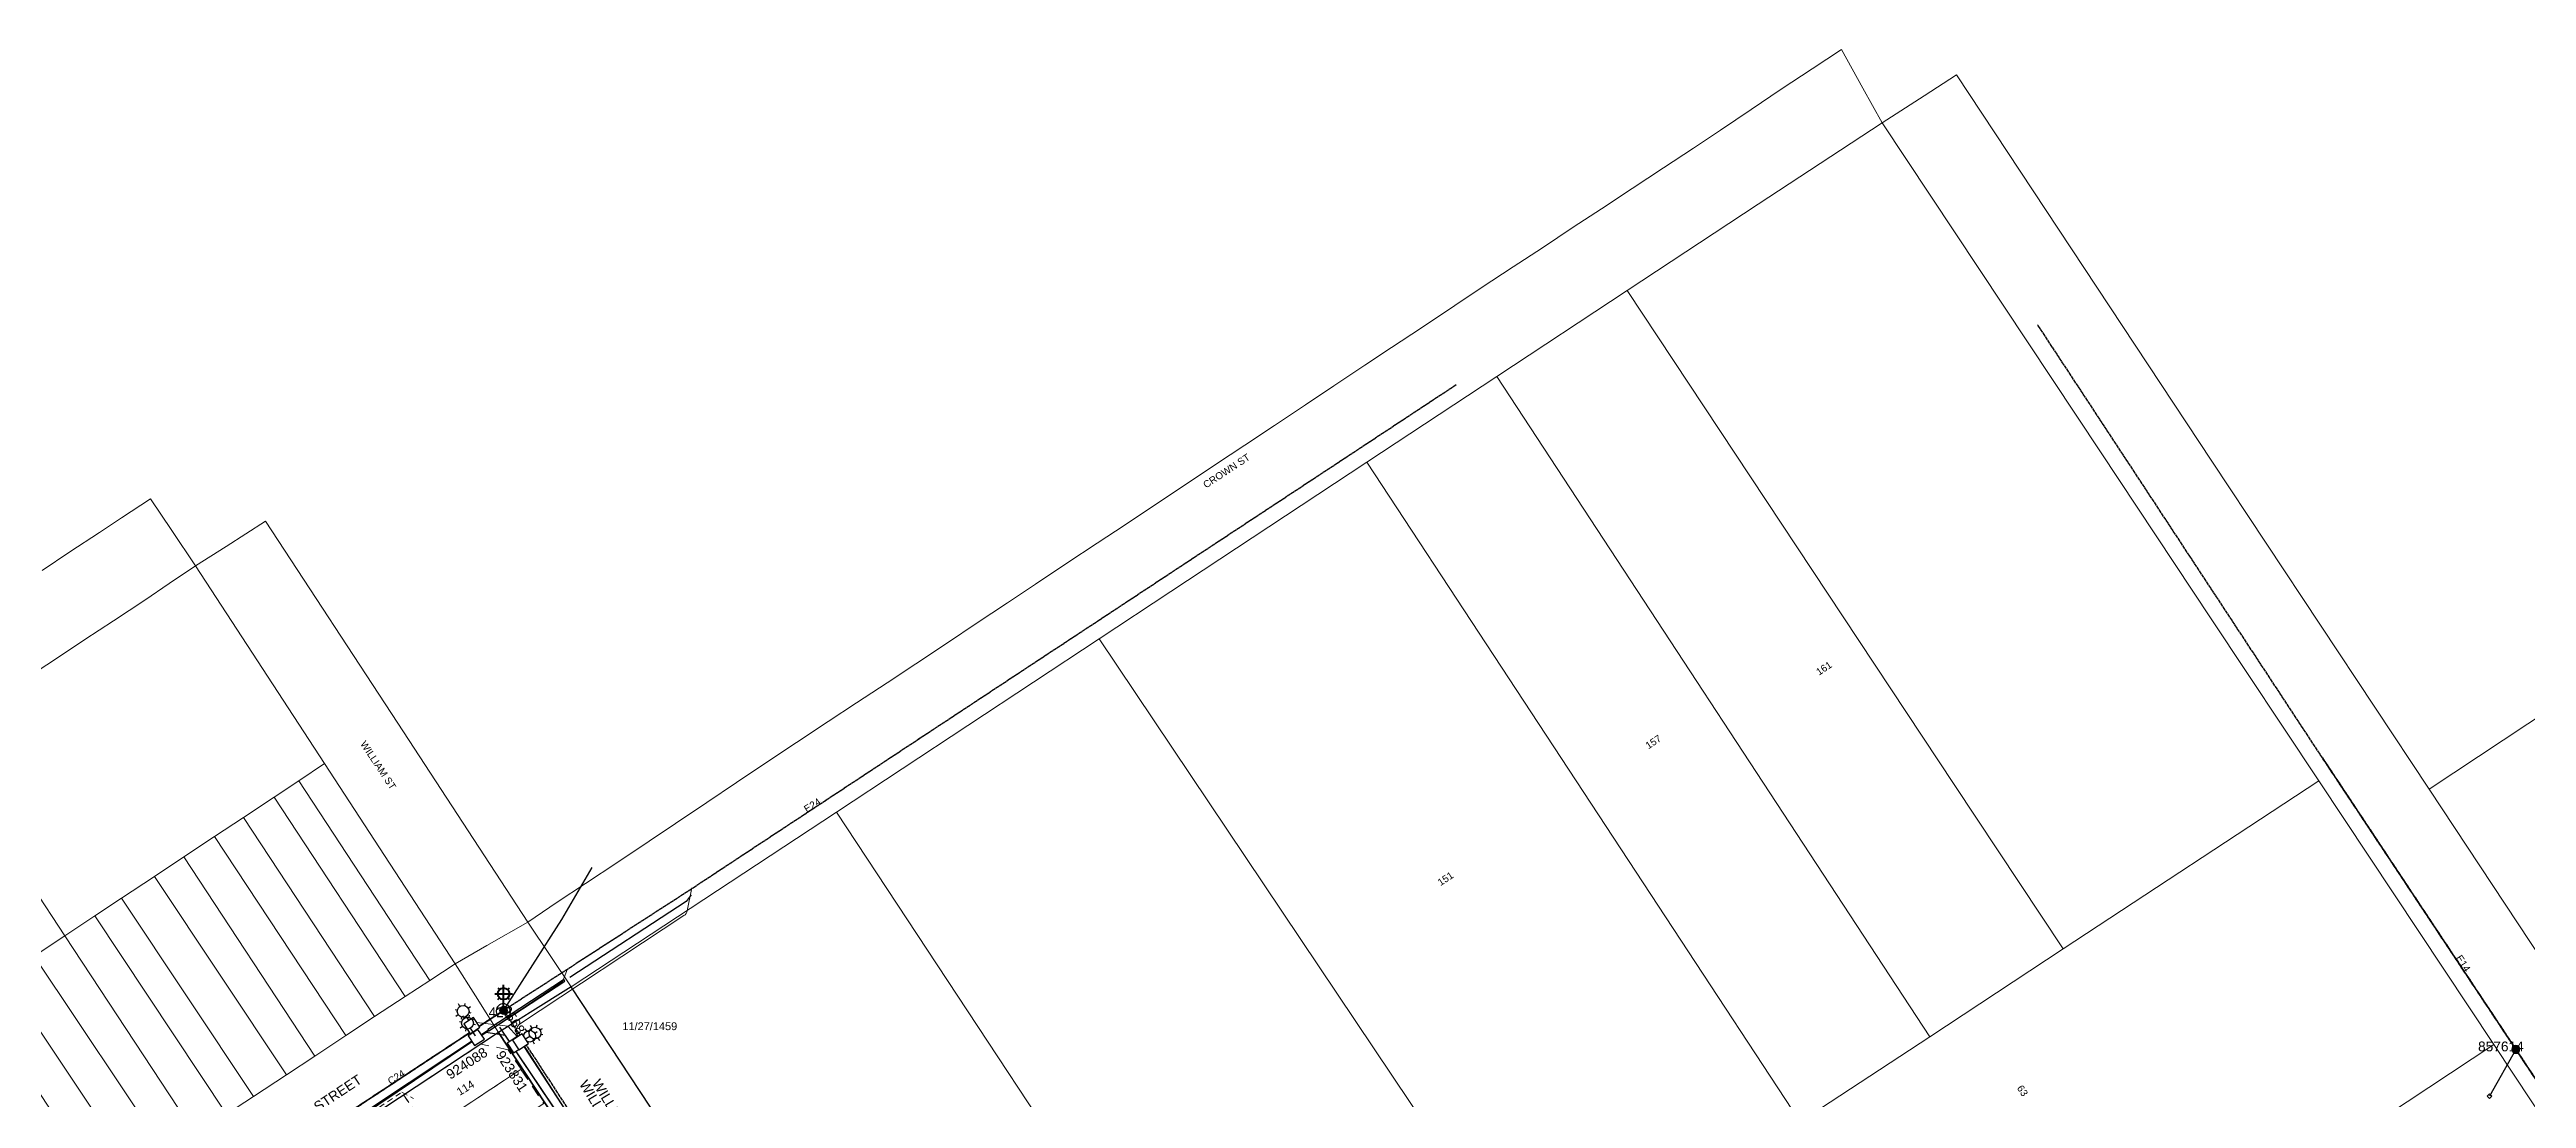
# Model space of a CAD drawing. Header units: metres. Extents: x 301970 to 303550, y 6271876 to 6273079.
# Drawn here: x 302391 to 303023, y 6272812 to 6273079 of the extents above; entities that cross this region are included whole.
import ezdxf
from ezdxf.enums import TextEntityAlignment as Align

# ---------------------------------------------------------------- set-up
doc = ezdxf.new("R2010")
doc.units = ezdxf.units.M
for name, pattern in [('Cable Exist OH', [1, 1, 0]), ('Dash', [5, 3, -2]), ('IECLdasha', [5, 3, -2])]:
    doc.linetypes.add(name, pattern=pattern)
for name, color, linetype in [('_User SL New', 7, 'Continuous'), ('_User_SL_SPonly', 7, 'Continuous'), ('Duct_SP_NEW', 7, 'Continuous'), ('Equip_SP_SL_EXT', 7, 'Continuous'), ('Mains_HV_EXT', 7, 'Continuous'), ('Mains_HV_NEW_U72', 7, 'Continuous'), ('Mains_LV_EXT', 7, 'Continuous'), ('Mains_LV_NEW_R6', 7, 'Continuous'), ('Mains_LV_NEW_T84', 7, 'Continuous'), ('Mains_SL_EXT', 7, 'Continuous'), ('Notes_LV_MISC', 7, 'Continuous'), ('Services_SP_EXT', 7, 'Continuous'), ('SupportsOH_SP_TR_HV_LV_SL_EXT', 7, 'Continuous'), ('Trench_SP_NEW', 7, 'Continuous')]:
    doc.layers.add(name, color=color, linetype=linetype)
doc.layers.add('Cadastre Developer_SP_NEW', color=7, linetype='Continuous', lineweight=5)
doc.layers.add('Cadastre Land Parcels_SP_EXT', color=7, linetype='Continuous', lineweight=5, transparency=0.7)
doc.layers.add('Cadastre Roads_SP_EXT', color=7, linetype='Continuous', lineweight=5, transparency=0.7)
doc.layers.add('Features_HIDE', color=1, linetype='Continuous', plot=False)
doc.styles.add('iecARIAL', font='arial.ttf', dxfattribs={"height": 2})
doc.styles.add('POLE_LABEL', font='arial.ttf')
doc.styles.add('RoadName', font='arial.ttf', dxfattribs={"height": 2.5})
doc.styles.add('SL_LABEL', font='arial.ttf')
doc.styles.get("Standard").update_dxf_attribs({"font": 'arial.ttf'})
doc.linetypes.add('Cable New UG', pattern='A,7,-0.25,["x",Standard,S=2,R=0,X=0.2,Y=-0.8],-2.1', length=9.35)
doc.linetypes.add('IE Trench HV', pattern='A,7,-0.2,["/",Standard,S=3,R=0,X=0.6,Y=-1.4],-2.5', length=9.7)
doc.linetypes.add('IECLROUO1', pattern='A,7,-0.7,[133,ltypeshp.shx,S=0.5,R=0,X=-0.3,Y=-0.1],-1.2', length=8.9)

# ---------------------------------------------------------------- blocks, each defined once
blk = doc.blocks.new('SL_LANTERN_EXT')
at = {"lineweight": 40}
for p, q in [((0, 1.97), (0, 6.47)), ((-2.25, 4.22), (2.25, 4.22)), ((-1.46, 5.68), (-1.06, 5.28)), ((-1.46, 2.76), (-1.06, 3.16)), ((0, 0), (0, 2.72)), ((1.46, 5.68), (1.06, 5.28)), ((1.46, 2.76), (1.06, 3.16))]:
    blk.add_line(p, q, dxfattribs=at)
blk.add_circle((0, 4.22), 1.5, dxfattribs=at)
at = {"style": 'iecARIAL', "flags": 8}
blk.add_attdef('ASSET_NUM', (1.5, 1.5), '', height=2.5, dxfattribs=at)
for tag, p, height, flags in [('OPERATING_VOLTAGE', (0.98, -1.65), 0.2, 9), ('ORIENTATION', (0.98, -1.85), 0.2, 9), ('OWNED_BY', (0.98, -2.05), 0.2, 9), ('STATE', (0.98, -2.25), 0.2, 9), ('CONSTRUCTED_VOLTAGE', (0.98, -0.65), 0.2, 9), ('CONTROL_TYPE', (0.98, -0.85), 0.2, 9), ('LANTERN_PURPOSE', (0.98, -1.05), 0.2, 9), ('LANTERN_TYPE', (0.98, -1.25), 0.2, 9), ('NO_PHASES', (0.98, -1.45), 0.2, 9), ('USAGE', (0.98, -2.45), 0.2, 9), ('CEXIST', (0.98, -2.65), 0.2, 9), ('CNEW', (0.98, -2.85), 0.2, 9), ('CNUMBER', (0.98, -3.05), 0.2, 9), ('CREMOVE', (0.98, -3.25), 0.2, 9), ('CREPLACE', (0.98, -3.45), 0.2, 9), ('LKINGHEIGHT', (0.98, -3.65), 0.2, 9), ('LBRACKET', (0.98, -3.85), 0.2, 9), ('LBRACKETVOCAB', (0.98, -4.05), 0.2, 9), ('LCATEGORY', (0.98, -4.25), 0.2, 9), ('LCHARGE1', (0.98, -4.45), 0.2, 9), ('LCHARGE1PERCENT', (0.98, -4.65), 0.2, 9), ('LCHARGE2', (0.98, -4.85), 0.2, 9), ('LCHARGE2PERCENT', (0.98, -5.05), 0.2, 9), ('LCHARGE3', (0.98, -5.25), 0.2, 9), ('LCHARGE3PERCENT', (0.98, -5.45), 0.2, 9), ('LEXIST', (0.98, -5.65), 0.2, 9), ('LLAMP', (0.98, -5.85), 0.2, 9), ('LLAMPVOCAB', (0.98, -6.05), 0.2, 9), ('LMAST', (0.98, -6.25), 0.2, 9), ('LMASTVOCAB', (0.98, -6.45), 0.2, 9), ('LNUMBER', (2.18, -3.25), 2.5, 8), ('STREETNAME', (0.98, -9.25), 0.2, 9), ('SUBURB', (0.98, -9.45), 0.2, 1), ('LNEW', (0.98, -6.65), 0.2, 9), ('LANTNUMBER', (0.98, -6.85), 0.2, 9), ('LOUTREACH', (0.98, -7.25), 0.2, 9), ('LOUTREACHVOCAB', (0.98, -7.45), 0.2, 9), ('LRATECODE', (0.98, -7.65), 0.2, 9), ('LREMOVE', (0.98, -7.85), 0.2, 9), ('LREPLACE', (0.98, -8.05), 0.2, 9), ('LTYPE', (0.98, -8.25), 0.2, 9), ('LTYPEVOCAB', (0.98, -8.45), 0.2, 9), ('LEGEND', (0.98, -8.65), 0.2, 9), ('LOCATION', (0.98, -8.85), 0.2, 9), ('NOTES', (0.98, -9.05), 0.2, 9)]:
    blk.add_attdef(tag, p, '', height=height, dxfattribs=dict(flags=flags))
blk = doc.blocks.new('CCP_EXT')
blk.add_wipeout([(0, 0.57), (0.57, 0), (0, -0.57), (-0.57, 0)])
blk.add_lwpolyline([(-0.57, 0), (0, 0.57), (0.57, 0), (0, -0.57), (-0.57, 0)])
at = {"flags": 1}
blk.add_attdef('Z', (0, 0), '', height=0.2, dxfattribs=at)
at = {"flags": 9}
for tag, p in [('CCP_TYPE', (0, 0)), ('CONSTRUCTED_VOLTAGE', (0, -0.2)), ('OPERATING_VOLTAGE', (0, -0.6)), ('ORIENTATION', (0, -0.8)), ('OWNED_BY', (0, -1)), ('STATE', (0, -1.8)), ('NO_PHASES', (0, -0.4)), ('USAGE', (0, -1.2)), ('LEGEND', (0, -1.4)), ('LIFE_SUPPORT', (0, -1.6)), ('NOTES', (0, -2))]:
    blk.add_attdef(tag, text='', height=0.2, dxfattribs=at).set_placement(p, align=Align.MIDDLE_LEFT)
blk = doc.blocks.new('POLE_EXT')
blk.add_hatch(color=256).paths.add_polyline_path([(-1, 0, 1), (1, 0, 1)])
blk.add_lwpolyline([(-1, 0, 1), (1, 0, 1)], format="xyb", close=True)
for tag, height, flags, p in [('pNumber', 2.5, 8, (-17.84, 2.07)), ('OWNED_BY', 0.2, 9, (1.35, -0.4)), ('SPECIAL_USE', 0.2, 9, (1.35, -0.8)), ('STATE', 0.2, 9, (1.35, -1)), ('cLV', 0.2, 9, (1.35, -1.4)), ('hDepth', 0.2, 9, (1.35, -1.6)), ('hDia', 0.2, 9, (1.35, -1.8)), ('cHV', 0.2, 9, (1.35, -2)), ('cLinedev', 0.2, 9, (1.35, -3.4)), ('pExisting', 0.2, 9, (1.35, -3.8)), ('pFooting', 0.2, 9, (1.35, -4.4)), ('pNew', 0.2, 9, (1.35, -4.6)), ('pRelocate', 0.2, 9, (1.35, -5)), ('pRemove', 0.2, 9, (1.35, -5.2)), ('pReplace', 0.2, 9, (1.35, -5.4)), ('pStay', 0.2, 9, (1.35, -5.6)), ('pType', 0.2, 9, (1.35, -5.8)), ('cspan', 0.2, 9, (1.35, -6)), ('STREETNAME', 0.2, 9, (1.35, -6.2)), ('SUBURB', 0.2, 9, (1.35, -6.4)), ('PARENT', 0.2, 9, (1.35, -0.6)), ('USAGE', 0.2, 9, (1.35, -1.2)), ('LBRACKET', 0.2, 9, (1.35, -2.2)), ('LExisting', 0.2, 9, (1.35, -2.4)), ('LANTNUMBER', 0.2, 9, (1.35, -2.6)), ('LOther', 0.2, 9, (1.35, -2.8)), ('LRemove', 0.2, 9, (1.35, -3)), ('LEGEND', 0.2, 9, (1.35, -3.2)), ('LOCATION', 0.2, 9, (1.35, -3.6)), ('PFNUMBER', 0.2, 9, (1.35, -4)), ('NEWPFNUMBER', 0.2, 9, (1.35, -4.2)), ('OPERATED_BY', 0.2, 9, (1.36, -7.01)), ('NOTES', 0.2, 9, (1.35, -6.6)), ('MAINTAINED_BY', 0.2, 9, (1.36, -6.81))]:
    blk.add_attdef(tag, text='', height=height, dxfattribs=dict(flags=flags)).set_placement(p, align=Align.MIDDLE_LEFT)
at = {"style": 'POLE_LABEL'}
for tag, height, flags, p in [('STRUCTURE_PLANT_NUMBER', 0.2, 9, (1.35, 0.03)), ('ASSET_NUM', 2.5, 8, (2, 2)), ('STREET_CODE', 0.2, 9, (1.35, -0.2))]:
    blk.add_attdef(tag, text='', height=height, dxfattribs=dict(at, flags=flags)).set_placement(p, align=Align.MIDDLE_LEFT)
at = {"flags": 1}
blk.add_attdef('Z', (1.35, -7.33), '', height=0.2, dxfattribs=at)
blk = doc.blocks.new('*U133')
for p, q in [((0, 0), (-1.27, -1.91)), ((0, 0), (0, 0)), ((-4.12, -3.57), (-3.57, -3.46)), ((-3.35, -2.33), (-3.97, -1.91)), ((-2.93, -4.41), (-3.34, -5.03)), ((-2.5, -1.14), (-2.39, -1.69)), ((-1.69, -5.18), (-1.8, -4.63)), ((-0.22, -4.4), (-0.85, -3.99)), ((-0.07, -2.75), (-0.63, -2.86))]:
    blk.add_line(p, q)
blk.add_circle((-2.1, -3.16), 1.5)
for tag, p, flags in [('Z', (0, 0), 1), ('OPERATED_BY', (0, -9.61), 9)]:
    blk.add_attdef(tag, p, '', height=0.2, dxfattribs=dict(flags=flags))
at = {"style": 'SL_LABEL'}
for tag, height, flags, p in [('ASSET_NUM', 2.5, 8, (2, 2)), ('STREET_CODE', 0.2, 9, (0, -0.2))]:
    blk.add_attdef(tag, text='', height=height, dxfattribs=dict(at, flags=flags)).set_placement(p, align=Align.MIDDLE_LEFT)
for tag, height, flags, p in [('CONSTRUCTED_VOLTAGE', 0.2, 9, (0, -0.4)), ('CONTROL_TYPE', 0.2, 9, (0, -0.6)), ('OPERATING_VOLTAGE', 0.2, 9, (0, -1.4)), ('ORIENTATION', 0.2, 9, (0, -1.6)), ('OWNED_BY', 0.2, 9, (0, -1.8)), ('STATE', 0.2, 9, (0, -2)), ('CEXIST', 0.2, 9, (0, -2.4)), ('CNEW', 0.2, 9, (0, -2.6)), ('CNUMBER', 0.2, 9, (0, -2.8)), ('CREMOVE', 0.2, 9, (0, -3)), ('CREPLACE', 0.2, 9, (0, -3.2)), ('LANTERN_PURPOSE', 0.2, 9, (0, -0.8)), ('LANTERN_TYPE', 0.2, 9, (0, -1)), ('NO_PHASES', 0.2, 9, (0, -1.2)), ('USAGE', 0.2, 9, (0, -2.2)), ('LKINGHEIGHT', 0.2, 9, (0, -3.4)), ('LBRACKET', 0.2, 9, (0, -3.6)), ('LBRACKETVOCAB', 0.2, 9, (0, -3.8)), ('LCATEGORY', 0.2, 9, (0, -4)), ('LCHARGE1', 0.2, 9, (0, -4.2)), ('LCHARGE1PERCENT', 0.2, 9, (0, -4.4)), ('LCHARGE2', 0.2, 9, (0, -4.6)), ('LCHARGE2PERCENT', 0.2, 9, (0, -4.8)), ('LCHARGE3', 0.2, 9, (0, -5)), ('LCHARGE3PERCENT', 0.2, 9, (0, -5.2)), ('LEXIST', 0.2, 9, (0, -5.4)), ('LLAMP', 0.2, 9, (0, -5.6)), ('LLAMPVOCAB', 0.2, 9, (0, -5.8)), ('LMAST', 0.2, 9, (0, -6)), ('LMASTVOCAB', 0.2, 9, (0, -6.2)), ('LNEW', 0.2, 9, (0, -6.4)), ('LNUMBER', 2.5, 8, (1.2, -2.8)), ('SUBURB', 0.2, 9, (0, -8.6)), ('STREETNAME', 0.2, 9, (0, -8.8)), ('LANTNUMBER', 0.2, 9, (0, -6.6)), ('LOUTREACH', 0.2, 9, (0, -7)), ('LOUTREACHVOCAB', 0.2, 9, (0, -7.2)), ('LRATECODE', 0.2, 9, (0, -7.4)), ('LREMOVE', 0.2, 9, (0, -7.6)), ('LREPLACE', 0.2, 9, (0, -7.8)), ('LTYPE', 0.2, 9, (0, -8)), ('LTYPEVOCAB', 0.2, 9, (0, -8.2)), ('LEGEND', 0.2, 9, (0, -8.4)), ('LOCATION', 0.2, 9, (0, -9)), ('NOTES', 0.2, 9, (0, -9.2)), ('MAINTAINED_BY', 0.2, 9, (0, -9.86))]:
    blk.add_attdef(tag, text='', height=height, dxfattribs=dict(flags=flags)).set_placement(p, align=Align.MIDDLE_LEFT)
blk = doc.blocks.new('COLUMN_NEW')
blk.add_wipeout([(-1.485, -1.485), (1.485, -1.485), (1.485, 1.485), (-1.485, 1.485)])
at = {"lineweight": -3}
blk.add_lwpolyline([(-1.485, -1.485), (1.485, -1.485), (1.485, 1.485), (-1.485, 1.485)], close=True, dxfattribs=at)
at = {"style": 'POLE_LABEL', "flags": 9}
blk.add_attdef('STRUCTURE_PLANT_NUMBER', text='', height=0.2, dxfattribs=at).set_placement((1.5, 0.242), align=Align.MIDDLE_LEFT)
for tag, height, flags, p in [('STREET_CODE', 0.2, 9, (1.5, 0)), ('ASSET_NUM', 2.5, 8, (2, 2)), ('Z', 0.2, 1, (1.5, -2.8)), ('OWNED_BY', 0.2, 9, (1.5, -0.4)), ('OPERATED_BY', 0.2, 9, (1.5, -0.6)), ('STATE', 0.2, 9, (1.5, -1)), ('SUBURB', 0.2, 9, (1.5, -1.8)), ('STREETNAME', 0.2, 9, (1.5, -2)), ('COLUMN_TYPE', 0.2, 9, (1.5, -0.2)), ('USAGE', 0.2, 9, (1.5, -1.2)), ('MAINTAINED_BY', 0.2, 9, (1.5, -0.8)), ('LEGEND', 0.2, 9, (1.5, -1.4)), ('PARENT', 0.2, 9, (1.5, -1.6)), ('LOCATION', 0.2, 9, (1.5, -2.2)), ('NOTES', 0.2, 9, (1.5, -2.4)), ('LABEL_ALIGNMENT', 0.2, 9, (1.5, -2.6))]:
    blk.add_attdef(tag, text='', height=height, dxfattribs=dict(flags=flags)).set_placement(p, align=Align.MIDDLE_LEFT)

msp = doc.modelspace()

# ---------------------------------------------------------------- linework, layer by layer
at = {"layer": 'Cadastre Developer_SP_NEW', "linetype": 'IECLdasha', "flags": 128}
for points in [[(302507.94, 6272824.27), (302501, 6272825.69), (302481.3, 6272812.69), (302487.37, 6272803.49), (302511.24, 6272819.29), (302507.94, 6272824.27)], [(302511.22, 6272819.28), (302487.37, 6272803.49), (302493.11, 6272794.78), (302517.01, 6272810.53), (302511.22, 6272819.28)], [(302483.97, 6272782.37), (302469.19, 6272804.7), (302481.3, 6272812.69), (302496.05, 6272790.34), (302483.97, 6272782.37)]]:
    msp.add_lwpolyline(points, dxfattribs=at)
at = {"layer": 'Cadastre Land Parcels_SP_EXT', "linetype": 'Continuous'}
for points in [[(302848.37, 6272934.68), (302793.32, 6273017.92), (302760.05, 6272995.97), (302870.46, 6272827.59), (302904.44, 6272849.96), (302876.65, 6272891.91), (302848.37, 6272934.68)], [(303088.32, 6272831.37), (303219.72, 6272918.42), (303220.38, 6272918.86), (303184.38, 6272973.38), (303165.56, 6273001.88), (303151.25, 6272992.39), (303123.22, 6272973.82), (303086.13, 6272949.25), (302997.78, 6272890.7), (303052.62, 6272807.71), (303088.32, 6272831.37)], [(302837.41, 6272805.84), (302870.46, 6272827.59), (302760.05, 6272995.97), (302726.92, 6272974.13), (302837.41, 6272805.84)], [(302803.64, 6272783.66), (302837.41, 6272805.84), (302726.92, 6272974.13), (302676.94, 6272941.15), (302658.67, 6272929.1), (302770.67, 6272762.01), (302803.64, 6272783.66)], [(302702.29, 6272717.13), (302770.67, 6272762.01), (302658.67, 6272929.1), (302591.64, 6272884.88), (302681.73, 6272748.3), (302702.29, 6272717.13)], [(302394.89, 6272853.29), (302361.81, 6272903.62), (302353.57, 6272898.19), (302387.06, 6272848.09), (302394.89, 6272853.29)], [(302494.41, 6272846.2), (302461.15, 6272897.26), (302454.53, 6272892.87), (302487.98, 6272841.93), (302494.41, 6272846.2)], [(302481.66, 6272837.83), (302448.28, 6272888.72), (302440.42, 6272883.51), (302473.88, 6272832.74), (302481.66, 6272837.83)], [(302487.98, 6272841.93), (302454.53, 6272892.87), (302448.28, 6272888.72), (302481.66, 6272837.83), (302487.98, 6272841.93)], [(303014.27, 6272825.61), (302969.65, 6272892.83), (302904.44, 6272849.96), (302870.46, 6272827.59), (302837.41, 6272805.84), (302803.64, 6272783.66), (302848.33, 6272715.77), (303014.27, 6272825.61)], [(302473.88, 6272832.74), (302440.42, 6272883.51), (302433.1, 6272878.64), (302466.58, 6272827.86), (302473.88, 6272832.74)], [(302634.52, 6272672.64), (302702.29, 6272717.13), (302681.73, 6272748.3), (302591.64, 6272884.88), (302524.04, 6272840.33), (302634.52, 6272672.64)], [(302466.58, 6272827.86), (302433.1, 6272878.64), (302425.24, 6272873.43), (302458.62, 6272822.58), (302466.58, 6272827.86)], [(302451.39, 6272817.83), (302417.74, 6272868.45), (302409.37, 6272862.9), (302442.99, 6272812.3), (302451.39, 6272817.83)], [(302458.62, 6272822.58), (302425.24, 6272873.43), (302417.74, 6272868.45), (302451.39, 6272817.83), (302458.62, 6272822.58)], [(302442.99, 6272812.3), (302409.37, 6272862.9), (302402.58, 6272858.39), (302436.16, 6272807.78), (302442.99, 6272812.3)], [(302436.16, 6272807.78), (302402.58, 6272858.39), (302394.89, 6272853.29), (302428.26, 6272802.53), (302436.16, 6272807.78)], [(302428.26, 6272802.53), (302394.89, 6272853.29), (302387.06, 6272848.09), (302420.83, 6272797.59), (302428.26, 6272802.53)], [(302420.83, 6272797.59), (302387.06, 6272848.09), (302379.32, 6272842.95), (302412.98, 6272792.36), (302420.83, 6272797.59)], [(302412.98, 6272792.36), (302379.32, 6272842.95), (302372.04, 6272838.12), (302405.45, 6272787.35), (302412.98, 6272792.36)], [(303058.45, 6272759), (303014.27, 6272825.61), (302848.33, 6272715.77), (302892.22, 6272649.11), (303058.45, 6272759)]]:
    msp.add_lwpolyline(points, close=True, dxfattribs=at)
at = {"layer": 'Cadastre Roads_SP_EXT', "linetype": 'Continuous'}
for points in [[(302858.3, 6273060.75), (302853.43, 6273069.54), (302847.97, 6273079.41), (302840.5, 6273074.49), (302832.61, 6273069.28), (302824.95, 6273064.12), (302817.06, 6273058.85), (302810.18, 6273054.28), (302802.53, 6273049.25), (302794.57, 6273043.97), (302786.71, 6273038.8), (302779.56, 6273034.09), (302771.67, 6273028.84), (302764.26, 6273023.95), (302756.1, 6273018.61), (302749.36, 6273014.15), (302740.82, 6273008.41), (302733.19, 6273003.38), (302726.43, 6272998.89), (302718.49, 6272993.61), (302711.27, 6272988.81), (302703.4, 6272983.53), (302695.79, 6272978.47), (302688.36, 6272973.54), (302680.34, 6272968.19), (302672.79, 6272963.15), (302665.26, 6272958.15), (302658.12, 6272953.44), (302650.4, 6272948.34), (302642.44, 6272943.06), (302635.24, 6272938.27), (302627.29, 6272932.97), (302620.24, 6272928.24), (302611.91, 6272922.72), (302604.6, 6272917.89), (302596.76, 6272912.73), (302589.58, 6272907.98), (302581.48, 6272902.6), (302573.62, 6272897.41), (302566.14, 6272892.39), (302558.63, 6272887.35), (302550.63, 6272881.97), (302543.87, 6272877.44), (302535.91, 6272872.13), (302527.7, 6272866.63), (302520.48, 6272861.87), (302512.96, 6272856.83), (302518.84, 6272848.08), (302524.04, 6272840.33), (302591.64, 6272884.88), (302658.67, 6272929.1), (302676.94, 6272941.15), (302726.92, 6272974.13), (302760.05, 6272995.97), (302793.32, 6273017.92), (302826.72, 6273039.94), (302858.3, 6273060.75)], [(302479.78, 6272907.59), (302446.06, 6272959.12), (302436.01, 6272952.67), (302428.25, 6272947.69), (302461.15, 6272897.26), (302494.41, 6272846.2), (302502.47, 6272850.82), (302512.96, 6272856.83), (302479.78, 6272907.59)]]:
    msp.add_lwpolyline(points, close=True, dxfattribs=at)
for points in [[(302384.42, 6272918.58), (302392.22, 6272923.73), (302399.98, 6272928.87), (302407.33, 6272933.7), (302415.3, 6272938.98), (302421.51, 6272943.17), (302428.25, 6272947.69), (302428.25, 6272947.69), (302422.16, 6272956.74), (302416.74, 6272964.8), (302409.34, 6272959.93), (302403.77, 6272956.2), (302396.18, 6272951.25), (302389.14, 6272946.52)], [(302353.23, 6272728.13), (302404.23, 6272761.83), (302454.98, 6272795.31), (302505.52, 6272828.68), (302499.63, 6272837.97), (302494.41, 6272846.2), (302487.98, 6272841.93), (302481.66, 6272837.83), (302473.88, 6272832.74), (302466.58, 6272827.86), (302458.62, 6272822.58), (302451.39, 6272817.83), (302442.99, 6272812.3), (302436.16, 6272807.78), (302428.26, 6272802.53), (302420.83, 6272797.59), (302412.98, 6272792.36), (302405.45, 6272787.35), (302398.26, 6272782.61), (302390.42, 6272777.45)]]:
    msp.add_lwpolyline(points, dxfattribs=at)
at = {"layer": 'Duct_SP_NEW'}
for p, q in [((302502.75, 6272829.53), (302522.08, 6272842.18)), ((302503.04, 6272829.1), (302522.37, 6272841.74)), ((302522.08, 6272842.18), (302522.22, 6272841.96)), ((302522.37, 6272841.74), (302522.22, 6272841.96)), ((302502.75, 6272829.53), (302502.89, 6272829.32)), ((302503.04, 6272829.1), (302502.89, 6272829.32))]:
    msp.add_line(p, q, dxfattribs=at)
at = {"layer": 'Features_HIDE', "linetype": 'Continuous'}
for points in [[(302634.52, 6272672.64), (302524.04, 6272840.33), (302513.56, 6272833.74), (302505.52, 6272828.68), (302616.26, 6272660.46), (302650.04, 6272609.08), (302683.55, 6272558.16), (302716.95, 6272507.45), (302751.13, 6272455.51), (302784.25, 6272405.24), (302808.33, 6272368.74), (302818.03, 6272354.04), (302826.11, 6272359.19), (302836.58, 6272365.86), (302833.73, 6272370.19), (302812.26, 6272402.83), (302767.29, 6272471.09), (302723.48, 6272537.57), (302679.66, 6272604.11), (302634.52, 6272672.64)], [(302616.26, 6272660.46), (302505.52, 6272828.68), (302454.98, 6272795.31), (302563.91, 6272625.9), (302616.26, 6272660.46)]]:
    msp.add_lwpolyline(points, close=True, dxfattribs=at)
at = {"layer": 'Mains_HV_EXT', "linetype": 'Cable Exist OH'}
msp.add_lwpolyline([(302266.57, 6272675.91), (302506.77, 6272834.31), (302555.1, 6272865.6), (302749.69, 6272993.92)], dxfattribs=at)
at = {"layer": 'Mains_HV_NEW_U72', "linetype": 'Cable New UG', "lineweight": 0, "flags": 128}
msp.add_lwpolyline([(302367.18, 6272687.65), (302374.25, 6272677.02), (302531.17, 6272780.42, 0.199362), (302532.03, 6272781.69), (302533.8, 6272790.35, 0.195448), (302533.52, 6272791.83), (302510.29, 6272828, -0.410235), (302510.87, 6272830.75), (302552.76, 6272858.46, 0.199217), (302553.61, 6272859.73), (302554.79, 6272865.54)], format="xyb", dxfattribs=at)
msp.add_lwpolyline([(302296.99, 6272695.67), (302301.83, 6272695.5), (302521.77, 6272841.56), (302523.11, 6272844.89)], dxfattribs=at)
at = {"layer": 'Mains_LV_EXT', "linetype": 'Cable Exist OH'}
for points in [[(302970.58, 6272898.73), (303019.93, 6272824.34)], [(302506.77, 6272834.31), (302555.1, 6272865.6)], [(302506.77, 6272834.31), (302446.3, 6272794.38)], [(302506.77, 6272834.31), (302538.93, 6272785.01)], [(303019.93, 6272824.34), (303062.41, 6272760.28)]]:
    msp.add_lwpolyline(points, dxfattribs=at)
at = {"layer": 'Mains_LV_EXT', "linetype": 'Continuous'}
msp.add_lwpolyline([(302507.89, 6272832.66, 2.155181), (302505.11, 6272833.22)], format="xyb", dxfattribs=at)
at = {"layer": 'Mains_LV_NEW_R6', "linetype": 'IECLROUO1', "lineweight": 0, "ltscale": 0.5, "flags": 128}
msp.add_lwpolyline([(302499.94, 6272831.23), (302507.85, 6272830.27), (302510.3, 6272827.55)], dxfattribs=at)
at = {"layer": 'Mains_LV_NEW_T84', "linetype": 'Cable New UG', "ltscale": 0.5, "flags": 128}
msp.add_lwpolyline([(302522.65, 6272804.99), (302507.24, 6272827.89), (302502.27, 6272828.62), (302470.54, 6272807.32)], dxfattribs=at)
at = {"layer": 'Mains_SL_EXT', "linetype": 'Cable Exist OH'}
for points in [[(302506.77, 6272834.31), (302555.1, 6272865.6), (302613.73, 6272904.26)], [(302376.24, 6272748.14), (302446.3, 6272794.38), (302506.77, 6272834.31)]]:
    msp.add_lwpolyline(points, dxfattribs=at)
at = {"layer": 'Services_SP_EXT'}
msp.add_lwpolyline([(302529.24, 6272870.71), (302521.58, 6272857.48), (302506.77, 6272834.31)], dxfattribs=at)
at = {"layer": 'Trench_SP_NEW', "linetype": 'IE Trench HV', "ltscale": 0.5, "flags": 128}
for points in [[(302554.64, 6272863.8), (302553.33, 6272862.06), (302523.65, 6272842.7)], [(302309.58, 6272700.85), (302311.64, 6272702.4), (302502.89, 6272829.32), (302502.89, 6272829.32)], [(302533.7, 6272788.42), (302505.82, 6272830)]]:
    msp.add_lwpolyline(points, dxfattribs=at)
at = {"layer": 'Trench_SP_NEW', "color": 170, "linetype": 'Dash', "lineweight": 9, "ltscale": 0.5}
msp.add_lwpolyline([(302458.57, 6272795.62), (302458.39, 6272798.43), (302468.83, 6272805.5), (302480.84, 6272813.41), (302483.8, 6272811.81)], dxfattribs=at)

# ---------------------------------------------------------------- block references
at = {"layer": '_User SL New', "linetype": 'IE Trench HV', "rotation": 246.016282023587}
msp.add_blockref('*U133', (302498.5, 6272830.85), dxfattribs=at)
at = {"layer": '_User_SL_SPonly', "linetype": 'IE Trench HV', "rotation": 155.4789977536359}
msp.add_blockref('*U133', (302510.21, 6272825.71), dxfattribs=at)
at = {"layer": 'Equip_SP_SL_EXT'}
ref = msp.add_blockref('SL_LANTERN_EXT', (302506.77, 6272834.31), dxfattribs=at)
ref.add_attrib('ASSET_NUM', '9568', dxfattribs={"layer": '0', "height": 2.5, "rotation": 302.38472, "style": 'iecARIAL'}).set_placement((302508.27, 6272835.81), align=Align.TOP_LEFT)
at = {"layer": 'SupportsOH_SP_TR_HV_LV_SL_EXT'}
ref = msp.add_blockref('POLE_EXT', (302506.77, 6272834.31), dxfattribs=at)
ref.add_attrib('ASSET_NUM', '428', dxfattribs={"layer": '0', "height": 2.5, "style": 'POLE_LABEL'}).set_placement((302508.77, 6272835.06), align=Align.TOP_RIGHT)
ref = msp.add_blockref('POLE_EXT', (303019.93, 6272824.34), dxfattribs=at)
ref.add_attrib('ASSET_NUM', '857614', dxfattribs={"layer": '0', "height": 2.5, "rotation": 359.96868, "style": 'POLE_LABEL'}).set_placement((303021.93, 6272825.09), align=Align.MIDDLE_RIGHT)

# ---------------------------------------------------------------- texts
at = {"layer": 'Cadastre Developer_SP_NEW', "color": 1}
msp.add_text('11/27/1459', height=2, dxfattribs=at).set_placement((302544.06, 6272829.26), align=Align.CENTER)
at = {"layer": 'Cadastre Developer_SP_NEW'}
msp.add_text('114', height=2, rotation=31.49734, dxfattribs=at).set_placement((302497.57, 6272813.68), align=Align.CENTER)
at = {"layer": 'Cadastre Land Parcels_SP_EXT'}
for s, rotation, p in [('161', 33.43338, (302842.22, 6272919.67)), ('157', 33.43346, (302798.71, 6272900.88)), ('151', 33.43339, (302745.71, 6272865.98)), ('63', 303.44049, (302892.6, 6272814.47))]:
    msp.add_text(s, height=1.8, rotation=rotation, dxfattribs=at).set_placement(p)
at = {"layer": 'Cadastre Roads_SP_EXT'}
for s, rotation, p in [('CROWN ST', 33.43281, (302685.91, 6272967.4)), ('WILLIAM ST', 303.49108, (302470.14, 6272902.27))]:
    msp.add_text(s, height=1.8, rotation=rotation, dxfattribs=at).set_placement(p)
at = {"layer": 'Mains_LV_EXT'}
for s, rotation, p in [('E24', 32.33731, (302584.08, 6272884.69)), ('E14', 302.30809, (303004.55, 6272847.71)), ('C24', 32.38623, (302477.95, 6272815.28))]:
    msp.add_text(s, height=1.8, rotation=rotation, dxfattribs=at).set_placement(p)
at = {"layer": 'Notes_LV_MISC', "lineweight": 0, "style": 'RoadName'}
for s, rotation, p in [('CROWN               STREET', 33.65847, (302452.77, 6272805.4)), ('WILLIAM                                                       ST', 301.01272, (302545.63, 6272785.25)), ('WILLIAM                                                       ST', 301.01272, (302548.93, 6272785.48))]:
    msp.add_text(s, height=2.5, rotation=rotation, dxfattribs=at).set_placement(p, align=Align.MIDDLE_CENTER)

# ---------------------------------------------------------------- next in the draw order: block references
at = {"layer": '_User SL New', "rotation": 33.65531166863003}
msp.add_blockref('COLUMN_NEW', (302498.7, 6272830.41), dxfattribs=at)
at = {"layer": '_User_SL_SPonly'}
ref = msp.add_blockref('COLUMN_NEW', (302509.76, 6272825.51), dxfattribs=dict(at, rotation=303.1180273986789))
ref.add_attrib('ASSET_NUM', '923831', dxfattribs={"layer": '0', "height": 2.5, "rotation": 303.11803}).set_placement((302505.7, 6272823.66), align=Align.MIDDLE_LEFT)
at = {"layer": 'Services_SP_EXT'}
msp.add_blockref('CCP_EXT', (303013.2, 6272812.41), dxfattribs=at)

# ---------------------------------------------------------------- next in the draw order: linework, layer by layer
at = {"layer": 'Cadastre Roads_SP_EXT', "linetype": 'Continuous'}
msp.add_lwpolyline([(302942.4, 6272974.42), (302877.31, 6273072.92), (302869.02, 6273067.61), (302858.3, 6273060.75), (302914.01, 6272976.76), (302942.26, 6272934.18), (302969.65, 6272892.83), (303014.27, 6272825.61), (303058.45, 6272759), (303088.96, 6272712.99), (303102.82, 6272692.08), (303147.74, 6272624.31), (303202.02, 6272542.44), (303302.63, 6272390.75), (303314.32, 6272395.82), (303322.75, 6272399.48), (303219.06, 6272556.2), (303163.92, 6272639.5), (303108.31, 6272723.58), (303089.93, 6272751.35), (303052.62, 6272807.71), (302997.78, 6272890.7), (302942.4, 6272974.42)], close=True, dxfattribs=at)
at = {"layer": 'Mains_HV_EXT', "linetype": 'Cable Exist OH'}
msp.add_lwpolyline([(303323.97, 6272363.67), (303293.87, 6272411.44), (303258.16, 6272465.1), (303223.93, 6272517.18), (303190.77, 6272567.33), (303148.55, 6272630.46), (303019.93, 6272824.34), (302970.58, 6272898.73), (302897.96, 6273009.22)], dxfattribs=at)
at = {"layer": 'Services_SP_EXT'}
msp.add_lwpolyline([(303019.93, 6272824.34), (303013.2, 6272812.41)], dxfattribs=at)

# ---------------------------------------------------------------- next in the draw order: block references
at = {"layer": '_User SL New', "rotation": 155.4789977536359}
msp.add_blockref('*U133', (302511.55, 6272826.5), dxfattribs=at)
at = {"layer": '_User_SL_SPonly'}
ref = msp.add_blockref('COLUMN_NEW', (302499.81, 6272827.4), dxfattribs=dict(at, rotation=33.65531166863003))
ref.add_attrib('ASSET_NUM', '924088', dxfattribs={"layer": '0', "height": 2.5, "rotation": 33}).set_placement((302492.51, 6272817.62), align=Align.MIDDLE_LEFT)

# ---------------------------------------------------------------- next in the draw order: block references
at = {"layer": '_User SL New', "rotation": 303.1180273986789}
msp.add_blockref('COLUMN_NEW', (302511.11, 6272826.3), dxfattribs=at)
at = {"layer": '_User_SL_SPonly', "rotation": 246.016282023587}
msp.add_blockref('*U133', (302499.61, 6272827.84), dxfattribs=at)

# ---------------------------------------------------------------- next in the draw order: linework, layer by layer
at = {"layer": 'Mains_LV_NEW_R6', "linetype": 'IECLROUO1', "lineweight": 0, "ltscale": 0.5, "flags": 128}
msp.add_lwpolyline([(302511.92, 6272825.06), (302524, 6272806.52), (302523.99, 6272804.76)], dxfattribs=at)

doc.saveas('drawing.dxf')
